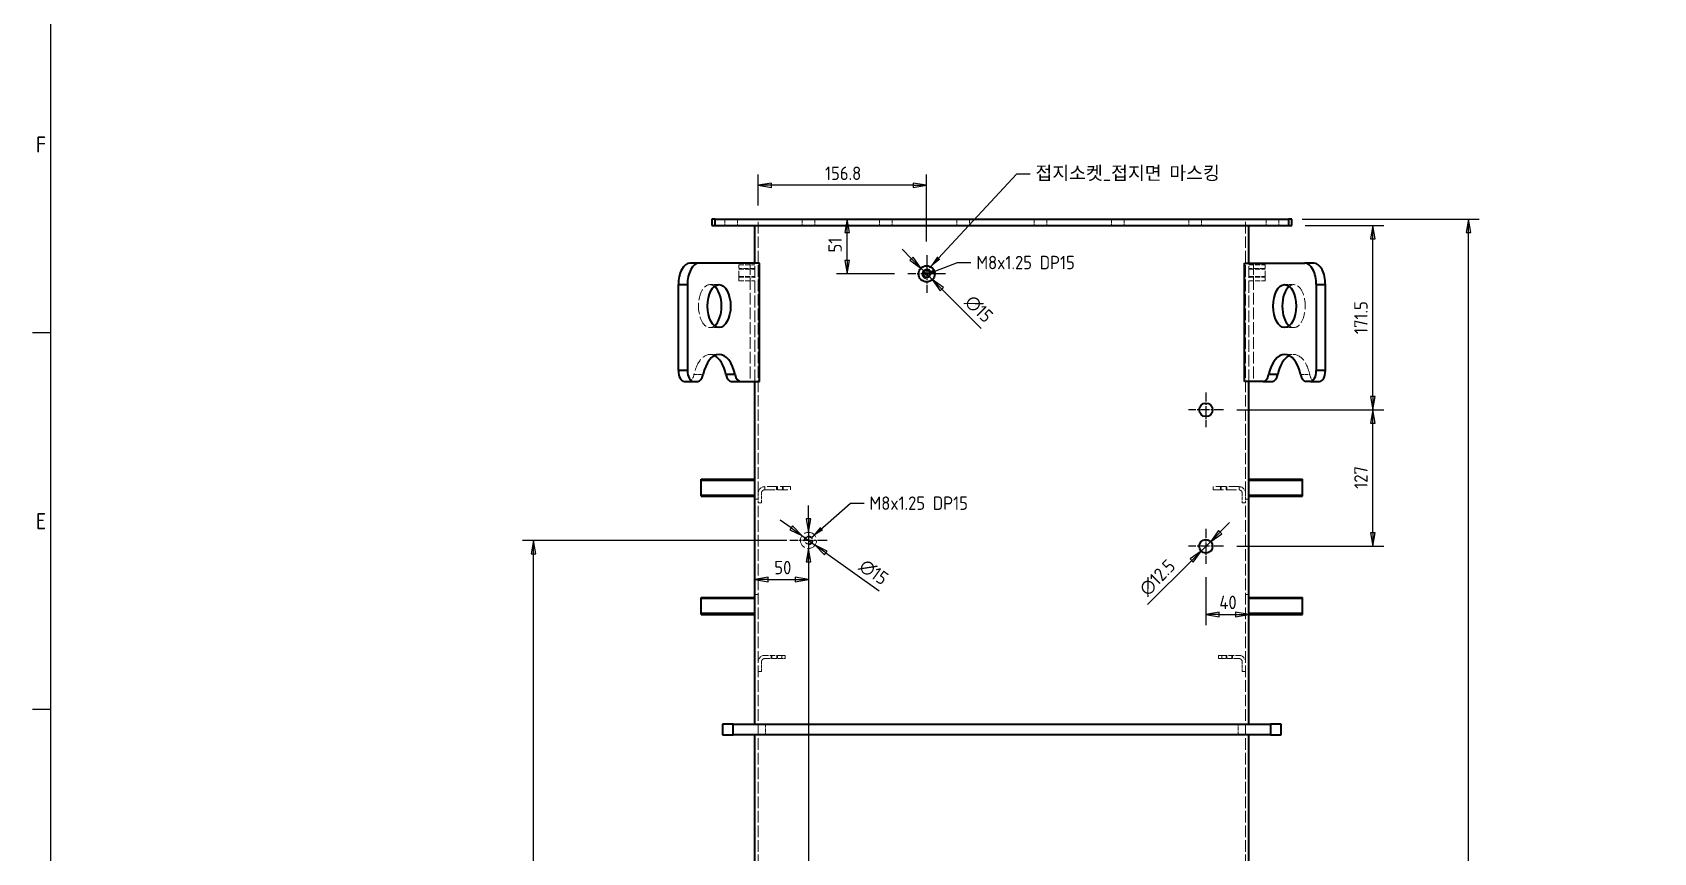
# Model space of a CAD drawing. Header units: millimetres. Extents: x 0 to 5945, y 0 to 4205.
# Drawn here: x 83 to 1592, y 1268 to 2032 of the extents above; entities that cross this region are included whole.
import ezdxf

# ---------------------------------------------------------------- set-up
doc = ezdxf.new("R2010")
doc.units = ezdxf.units.MM
doc.header["$LTSCALE"] = 5
doc.linetypes.add('CHAIN', pattern=[0.3543, 0.2362, -0.0295, 0.0591, -0.0295])
doc.linetypes.add('DASHED', pattern=[0.2067, 0.1654, -0.0413])
doc.layers.get('0').update_dxf_attribs({"color": 3, "lineweight": 25})
for name, color, linetype, lineweight in [('가려진 것(ISO)', 2, 'DASHED', 18), ('가려진 좁은 것(ISO)', 2, 'DASHED', 18), ('가시적인 것(ISO)', 3, 'Continuous', 40), ('가시적인 좁은 것(ISO)', 3, 'Continuous', 35), ('경계(ISO)', 7, 'Continuous', 25), ('기호(ISO)', 5, 'Continuous', 25), ('중심 표식(ISO)', 1, 'Continuous', 25), ('치수(ISO)', 2, 'Continuous', 25)]:
    doc.layers.add(name, color=color, linetype=linetype, lineweight=lineweight)
doc.styles.add('문자 텍스트_M2B', font='isocp.shx')
doc.styles.add('치수 텍스트_PSTEK_POSCO', font='isocp.shx')
doc.dimstyles.new('치수_PSTEK_POSCO', dxfattribs={"dimscale": 5, "dimtxt": 2.5, "dimasz": 2.5, "dimexe": 2, "dimexo": 2.5, "dimgap": 1, "dimtad": 1, "dimrnd": 1e-08, "dimdsep": 46, "dimtxsty": '치수 텍스트_PSTEK_POSCO', "dimblk": 'Filled-1', "dimcen": 0.09, "dimdle": 10, "dimclrd": 7, "dimclre": 7, "dimclrt": 2, "dimadec": 1, "dimazin": 2, "dimtfac": 1, "dimtmove": 0, "dimatfit": 3, "dimfxl": 0, "dimtolj": 1, "dimlwd": -1, "dimlwe": -1, "dimarcsym": 0})
doc.dimstyles.new('치수_PSTEK_POSCO$7', dxfattribs={"dimscale": 5, "dimtxt": 2.5, "dimasz": 2.5, "dimexe": 2, "dimexo": 2.5, "dimgap": 1, "dimtad": 1, "dimrnd": 1e-08, "dimdsep": 46, "dimtxsty": '치수 텍스트_PSTEK_POSCO', "dimblk": 'Filled-1', "dimcen": 0.09, "dimdle": 10, "dimclrd": 7, "dimclre": 7, "dimclrt": 2, "dimadec": 1, "dimazin": 2, "dimtfac": 1, "dimtmove": 0, "dimatfit": 3, "dimfxl": 0, "dimtolj": 1, "dimlwd": -1, "dimlwe": -1, "dimarcsym": 0})

# ---------------------------------------------------------------- blocks, each defined once
blk = doc.blocks.new('경계 Default Border')
at = {"layer": '경계(ISO)'}
for p, q in [((20, 350.42), (16.6, 350.42)), ((20, 280.33), (16.6, 280.33))]:
    blk.add_line(p, q, dxfattribs=at)
at = {"layer": '경계(ISO)', "flags": 128}
blk.add_lwpolyline([(20, 20), (20, 821), (1169, 821), (1169, 20), (20, 20)], dxfattribs=at)
at = {"layer": '경계(ISO)', "color": 2, "char_height": 3, "attachment_point": 7, "style": '문자 텍스트_M2B'}
for s, insert in [('F', (17.24, 383.96)), ('E', (17.24, 313.85))]:
    blk.add_mtext(s, dxfattribs=dict(at, insert=insert))
blk = doc.blocks.new('Filled-1')
at = {"color": 0}
for p, q in [((0, 0), (-1, 0.17)), ((-1, 0.17), (-1, -0.17)), ((-1, 0), (0, 0)), ((-1, -0.17), (0, 0))]:
    blk.add_line(p, q, dxfattribs=at)
at = {"color": 0, "flags": 128}
blk.add_lwpolyline([(-1, -0.17), (0, 0), (-1, 0.17), (-1, -0.17)], dxfattribs=at)
at = {"color": 0}
blk.add_solid([(-1, -0.17), (0, 0), (-1, 0.17), (-1, -0.17)], dxfattribs=at)
blk = doc.blocks.new('*D49')
at = {"layer": 'Defpoints', "color": 0, "transparency": 16777216}
for p in [(841.5, 1857.9), (955.8, 1857.9), (898, 1806.9)]:
    blk.add_point(p, dxfattribs=at)
at = {"layer": '치수(ISO)', "color": 7, "transparency": 16777216}
for p, q in [((841.5, 1819.4), (841.5, 1845.4)), ((885.5, 1806.9), (831.5, 1806.9))]:
    blk.add_line(p, q, dxfattribs=at)
at = {"layer": '치수(ISO)', "color": 7, "transparency": 16777216, "xscale": 12.5, "yscale": 12.5, "zscale": 12.5}
for p, rotation in [((841.5, 1857.9), 90), ((841.5, 1806.9), 270)]:
    blk.add_blockref('Filled-1', p, dxfattribs=dict(at, rotation=rotation))
at = {"layer": '치수(ISO)', "color": 2, "transparency": 16777216, "insert": (830.3, 1826.8), "char_height": 12.5, "attachment_point": 4, "rotation": 90, "style": '치수 텍스트_PSTEK_POSCO'}
blk.add_mtext('\\A1;51', dxfattribs=at)
blk = doc.blocks.new('*D50')
at = {"layer": 'Defpoints', "color": 0, "transparency": 16777216}
for p in [(758.7, 1889.3), (758.7, 1857.9), (915.5, 1824.4)]:
    blk.add_point(p, dxfattribs=at)
at = {"layer": '치수(ISO)', "color": 7, "transparency": 16777216}
for p, q in [((758.7, 1870.4), (758.7, 1899.3)), ((903, 1889.3), (771.2, 1889.3)), ((915.5, 1836.9), (915.5, 1899.3))]:
    blk.add_line(p, q, dxfattribs=at)
at = {"layer": '치수(ISO)', "color": 7, "transparency": 16777216, "xscale": 12.5, "yscale": 12.5, "zscale": 12.5, "rotation": 180}
blk.add_blockref('Filled-1', (758.7, 1889.3), dxfattribs=at)
at = {"layer": '치수(ISO)', "color": 7, "transparency": 16777216, "xscale": 12.5, "yscale": 12.5, "zscale": 12.5}
blk.add_blockref('Filled-1', (915.5, 1889.3), dxfattribs=at)
at = {"layer": '치수(ISO)', "color": 2, "transparency": 16777216, "insert": (820.9, 1900.5), "char_height": 12.5, "attachment_point": 4, "style": '치수 텍스트_PSTEK_POSCO'}
blk.add_mtext('\\A1;156.8', dxfattribs=at)
blk = doc.blocks.new('*D52')
at = {"layer": 'Defpoints', "color": 0, "transparency": 16777216}
for p in [(910.2, 1812.2), (920.8, 1801.6)]:
    blk.add_point(p, dxfattribs=at)
at = {"layer": '치수(ISO)', "color": 7, "transparency": 16777216}
for p, q in [((901.4, 1821), (892.6, 1829.9)), ((910.2, 1812.2), (920.8, 1801.6)), ((929.7, 1792.8), (966.2, 1756.2))]:
    blk.add_line(p, q, dxfattribs=at)
at = {"layer": '치수(ISO)', "color": 7, "transparency": 16777216, "xscale": 12.5, "yscale": 12.5, "zscale": 12.5}
for p, rotation in [((910.2, 1812.2), 315.0000000000086), ((920.8, 1801.6), 135.0000000000086)]:
    blk.add_blockref('Filled-1', p, dxfattribs=dict(at, rotation=rotation))
at = {"layer": '치수(ISO)', "color": 2, "transparency": 16777216, "insert": (954.4, 1784), "char_height": 12.5, "attachment_point": 4, "rotation": 315, "style": '치수 텍스트_PSTEK_POSCO'}
blk.add_mtext('\\A1;∅15', dxfattribs=at)
blk = doc.blocks.new('*D90')
at = {"layer": 'Defpoints', "color": 0, "transparency": 16777216}
for p in [(1252.5, 1857.9), (1420, 1857.9), (1355.5, 387.9)]:
    blk.add_point(p, dxfattribs=at)
at = {"layer": '치수(ISO)', "color": 7, "transparency": 16777216}
for p, q in [((1265, 1857.9), (1430, 1857.9)), ((1420, 400.4), (1420, 1845.4)), ((1368, 387.9), (1430, 387.9))]:
    blk.add_line(p, q, dxfattribs=at)
at = {"layer": '치수(ISO)', "color": 7, "transparency": 16777216, "xscale": 12.5, "yscale": 12.5, "zscale": 12.5}
for p, rotation in [((1420, 1857.9), 90), ((1420, 387.9), 270)]:
    blk.add_blockref('Filled-1', p, dxfattribs=dict(at, rotation=rotation))
at = {"layer": '치수(ISO)', "color": 2, "transparency": 16777216, "insert": (1408.7, 947.9), "char_height": 12.5, "attachment_point": 4, "rotation": 90, "style": '치수 텍스트_PSTEK_POSCO'}
blk.add_mtext('\\A1;1470', dxfattribs=at)
blk = doc.blocks.new('*D194')
at = {"layer": 'Defpoints', "color": 0, "transparency": 16777216}
for p in [(1191.8, 1680.4), (1331, 1680.4), (1191.8, 1553.4)]:
    blk.add_point(p, dxfattribs=at)
at = {"layer": '치수(ISO)', "color": 7, "transparency": 16777216}
for p, q in [((1204.3, 1680.4), (1341, 1680.4)), ((1331, 1565.9), (1331, 1667.9)), ((1204.3, 1553.4), (1341, 1553.4))]:
    blk.add_line(p, q, dxfattribs=at)
at = {"layer": '치수(ISO)', "color": 7, "transparency": 16777216, "xscale": 12.5, "yscale": 12.5, "zscale": 12.5}
for p, rotation in [((1331, 1680.4), 90), ((1331, 1553.4), 270)]:
    blk.add_blockref('Filled-1', p, dxfattribs=dict(at, rotation=rotation))
at = {"layer": '치수(ISO)', "color": 2, "transparency": 16777216, "insert": (1319.8, 1606.9), "char_height": 12.5, "attachment_point": 4, "rotation": 90, "style": '치수 텍스트_PSTEK_POSCO'}
blk.add_mtext('\\A1;127', dxfattribs=at)
blk = doc.blocks.new('*D195')
at = {"layer": 'Defpoints', "color": 0, "transparency": 16777216}
for p in [(1255.5, 1851.9), (1331, 1851.9), (1191.8, 1680.4)]:
    blk.add_point(p, dxfattribs=at)
at = {"layer": '치수(ISO)', "color": 7, "transparency": 16777216}
for p, q in [((1268, 1851.9), (1341, 1851.9)), ((1331, 1692.9), (1331, 1839.4)), ((1204.3, 1680.4), (1341, 1680.4))]:
    blk.add_line(p, q, dxfattribs=at)
at = {"layer": '치수(ISO)', "color": 7, "transparency": 16777216, "xscale": 12.5, "yscale": 12.5, "zscale": 12.5}
for p, rotation in [((1331, 1851.9), 90), ((1331, 1680.4), 270)]:
    blk.add_blockref('Filled-1', p, dxfattribs=dict(at, rotation=rotation))
at = {"layer": '치수(ISO)', "color": 2, "transparency": 16777216, "insert": (1319.8, 1750.9), "char_height": 12.5, "attachment_point": 4, "rotation": 90, "style": '치수 텍스트_PSTEK_POSCO'}
blk.add_mtext('\\A1;171.5', dxfattribs=at)
blk = doc.blocks.new('*D196')
at = {"layer": 'Defpoints', "color": 0, "transparency": 16777216}
for p in [(1175.5, 1537.1), (1215.5, 1503.1), (1215.5, 1489.9)]:
    blk.add_point(p, dxfattribs=at)
at = {"layer": '치수(ISO)', "color": 7, "transparency": 16777216}
for p, q in [((1175.5, 1524.6), (1175.5, 1479.9)), ((1188, 1489.9), (1203, 1489.9))]:
    blk.add_line(p, q, dxfattribs=at)
at = {"layer": '치수(ISO)', "color": 7, "transparency": 16777216, "xscale": 12.5, "yscale": 12.5, "zscale": 12.5, "rotation": 180}
blk.add_blockref('Filled-1', (1175.5, 1489.9), dxfattribs=at)
at = {"layer": '치수(ISO)', "color": 7, "transparency": 16777216, "xscale": 12.5, "yscale": 12.5, "zscale": 12.5}
blk.add_blockref('Filled-1', (1215.5, 1489.9), dxfattribs=at)
at = {"layer": '치수(ISO)', "color": 2, "transparency": 16777216, "insert": (1188, 1501.2), "char_height": 12.5, "attachment_point": 4, "style": '치수 텍스트_PSTEK_POSCO'}
blk.add_mtext('\\A1;40', dxfattribs=at)
blk = doc.blocks.new('*D197')
at = {"layer": 'Defpoints', "color": 0, "transparency": 16777216}
for p in [(1180, 1557.8), (1171.1, 1549)]:
    blk.add_point(p, dxfattribs=at)
at = {"layer": '치수(ISO)', "color": 7, "transparency": 16777216}
for p, q in [((1188.8, 1566.7), (1197.6, 1575.5)), ((1180, 1557.8), (1171.1, 1549)), ((1162.3, 1540.1), (1121.2, 1499.1))]:
    blk.add_line(p, q, dxfattribs=at)
at = {"layer": '치수(ISO)', "color": 7, "transparency": 16777216, "xscale": 12.5, "yscale": 12.5, "zscale": 12.5}
for p, rotation in [((1180, 1557.8), 224.9999999999926), ((1171.1, 1549), 44.99999999999265)]:
    blk.add_blockref('Filled-1', p, dxfattribs=dict(at, rotation=rotation))
at = {"layer": '치수(ISO)', "color": 2, "transparency": 16777216, "insert": (1116.8, 1510.6), "char_height": 12.5, "attachment_point": 4, "rotation": 45, "style": '치수 텍스트_PSTEK_POSCO'}
blk.add_mtext('\\A1;∅12.5', dxfattribs=at)
blk = doc.blocks.new('*D231')
at = {"layer": 'Defpoints', "color": 0, "transparency": 16777216}
for p in [(805.5, 1551.4), (755.5, 1522.4), (805.5, 1522.4)]:
    blk.add_point(p, dxfattribs=at)
at = {"layer": '치수(ISO)', "color": 7, "transparency": 16777216}
for p, q in [((805.5, 1538.9), (805.5, 1512.4)), ((768, 1522.4), (793, 1522.4))]:
    blk.add_line(p, q, dxfattribs=at)
at = {"layer": '치수(ISO)', "color": 7, "transparency": 16777216, "xscale": 12.5, "yscale": 12.5, "zscale": 12.5, "rotation": 180}
blk.add_blockref('Filled-1', (755.5, 1522.4), dxfattribs=at)
at = {"layer": '치수(ISO)', "color": 7, "transparency": 16777216, "xscale": 12.5, "yscale": 12.5, "zscale": 12.5}
blk.add_blockref('Filled-1', (805.5, 1522.4), dxfattribs=at)
at = {"layer": '치수(ISO)', "color": 2, "transparency": 16777216, "insert": (773.7, 1533.6), "char_height": 12.5, "attachment_point": 4, "style": '치수 텍스트_PSTEK_POSCO'}
blk.add_mtext('\\A1;50', dxfattribs=at)
blk = doc.blocks.new('*D232')
at = {"layer": 'Defpoints', "color": 0, "transparency": 16777216}
for p in [(805.5, 1566.4), (805.5, 1551.4)]:
    blk.add_point(p, dxfattribs=at)
at = {"layer": '치수(ISO)', "color": 7, "transparency": 16777216}
for p, q in [((805.5, 1578.9), (805.5, 1591.4)), ((805.5, 1566.4), (805.5, 1551.4)), ((805.5, 1538.9), (805.5, 428.3))]:
    blk.add_line(p, q, dxfattribs=at)
at = {"layer": '치수(ISO)', "color": 7, "transparency": 16777216, "xscale": 12.5, "yscale": 12.5, "zscale": 12.5}
for p, rotation in [((805.5, 1566.4), 270), ((805.5, 1551.4), 90)]:
    blk.add_blockref('Filled-1', p, dxfattribs=dict(at, rotation=rotation))
at = {"layer": '치수(ISO)', "color": 2, "transparency": 16777216, "insert": (794.3, 433.3), "char_height": 12.5, "attachment_point": 4, "rotation": 90, "style": '치수 텍스트_PSTEK_POSCO'}
blk.add_mtext('\\A1;∅15', dxfattribs=at)
blk = doc.blocks.new('*D233')
at = {"layer": 'Defpoints', "color": 0, "transparency": 16777216}
for p in [(549.4, 1558.9), (798, 1558.9), (740.5, 443.9)]:
    blk.add_point(p, dxfattribs=at)
at = {"layer": '치수(ISO)', "color": 7, "transparency": 16777216}
for p, q in [((785.5, 1558.9), (539.4, 1558.9)), ((549.4, 456.4), (549.4, 1546.4)), ((728, 443.9), (539.4, 443.9))]:
    blk.add_line(p, q, dxfattribs=at)
at = {"layer": '치수(ISO)', "color": 7, "transparency": 16777216, "xscale": 12.5, "yscale": 12.5, "zscale": 12.5}
for p, rotation in [((549.4, 1558.9), 90), ((549.4, 443.9), 270)]:
    blk.add_blockref('Filled-1', p, dxfattribs=dict(at, rotation=rotation))
at = {"layer": '치수(ISO)', "color": 2, "transparency": 16777216, "insert": (538.1, 989.3), "char_height": 12.5, "attachment_point": 4, "rotation": 90, "style": '치수 텍스트_PSTEK_POSCO'}
blk.add_mtext('\\A1;1115', dxfattribs=at)
blk = doc.blocks.new('*D234')
at = {"layer": 'Defpoints', "color": 0, "transparency": 16777216}
for p in [(799.4, 1563.3), (811.6, 1554.5)]:
    blk.add_point(p, dxfattribs=at)
at = {"layer": '치수(ISO)', "color": 7, "transparency": 16777216}
for p, q in [((789.3, 1570.5), (779.1, 1577.8)), ((799.4, 1563.3), (811.6, 1554.5)), ((821.8, 1547.2), (871.2, 1511.9))]:
    blk.add_line(p, q, dxfattribs=at)
at = {"layer": '치수(ISO)', "color": 7, "transparency": 16777216, "xscale": 12.5, "yscale": 12.5, "zscale": 12.5}
for p, rotation in [((799.4, 1563.3), 324.3826431430423), ((811.6, 1554.5), 144.3826431430423)]:
    blk.add_blockref('Filled-1', p, dxfattribs=dict(at, rotation=rotation))
at = {"layer": '치수(ISO)', "color": 2, "transparency": 16777216, "insert": (855, 1537.3), "char_height": 12.5, "attachment_point": 4, "rotation": 324.3826, "style": '치수 텍스트_PSTEK_POSCO'}
blk.add_mtext('\\A1;∅15', dxfattribs=at)

msp = doc.modelspace()

# ---------------------------------------------------------------- linework, layer by layer
at = {"layer": '가려진 것(ISO)', "ltscale": 2.285536}
for p, q in [((727.5311, 1851.8965), (727.5311, 1857.8965)), ((739.5311, 1851.8965), (739.5311, 1857.8965)), ((799.5311, 1851.8965), (799.5311, 1857.8965)), ((811.5311, 1851.8965), (811.5311, 1857.8965)), ((871.5311, 1851.8965), (871.5311, 1857.8965)), ((883.5311, 1851.8965), (883.5311, 1857.8965)), ((943.5311, 1851.8965), (943.5311, 1857.8965)), ((955.5311, 1851.8965), (955.5311, 1857.8965)), ((1015.5311, 1851.8965), (1015.5311, 1857.8965)), ((1027.5311, 1851.8965), (1027.5311, 1857.8965)), ((1087.5311, 1851.8965), (1087.5311, 1857.8965)), ((1099.5311, 1851.8965), (1099.5311, 1857.8965)), ((1159.5311, 1851.8965), (1159.5311, 1857.8965)), ((1171.5311, 1851.8965), (1171.5311, 1857.8965)), ((1231.5311, 1851.8965), (1231.5311, 1857.8965)), ((1243.5311, 1851.8965), (1243.5311, 1857.8965))]:
    msp.add_line(p, q, dxfattribs=at)
at = {"layer": '가려진 것(ISO)', "ltscale": 12.986021}
for p, q in [((758.7311, 1602.8965), (758.7311, 1857.8965)), ((1212.3311, 1602.8965), (1212.3311, 1857.8965))]:
    msp.add_line(p, q, dxfattribs=at)
at = {"layer": '가려진 것(ISO)', "ltscale": 11.399102}
for p, q in [((740.5311, 1800.3965), (740.5311, 1815.3965)), ((1230.5311, 1800.3965), (1230.5311, 1815.3965))]:
    msp.add_line(p, q, dxfattribs=at)
at = {"layer": '가려진 것(ISO)', "ltscale": 5.71399}
for p, q in [((740.5311, 1815.3965), (755.5311, 1815.3965)), ((755.5311, 1811.8965), (740.5311, 1811.8965)), ((740.5311, 1811.22), (755.5311, 1811.22)), ((1215.5311, 1815.3965), (1230.5311, 1815.3965)), ((1230.5311, 1811.8965), (1215.5311, 1811.8965)), ((1215.5311, 1811.22), (1230.5311, 1811.22)), ((740.5311, 1804.573), (755.5311, 1804.573)), ((740.5311, 1803.8965), (755.5311, 1803.8965)), ((740.5311, 1800.3965), (755.5311, 1800.3965)), ((1215.5311, 1804.573), (1230.5311, 1804.573)), ((1215.5311, 1803.8965), (1230.5311, 1803.8965)), ((1215.5311, 1800.3965), (1230.5311, 1800.3965))]:
    msp.add_line(p, q, dxfattribs=at)
at = {"layer": '가려진 것(ISO)', "ltscale": 13.304306}
for p, q in [((751.3092, 1816.8965), (751.3092, 1706.8965)), ((755.5311, 1706.8965), (755.5311, 1816.8965)), ((1215.5311, 1706.8965), (1215.5311, 1816.8965)), ((1219.753, 1816.8965), (1219.753, 1706.8965))]:
    msp.add_line(p, q, dxfattribs=at)
at = {"layer": '가려진 것(ISO)', "ltscale": 3.809293}
for p, q in [((713.8071, 1796.8965), (722.2509, 1796.8965)), ((1248.8113, 1796.8965), (1257.2551, 1796.8965)), ((713.8071, 1756.8965), (722.2509, 1756.8965)), ((1248.8113, 1756.8965), (1257.2551, 1756.8965)), ((713.8071, 1731.8965), (722.2509, 1731.8965)), ((1248.8113, 1731.8965), (1257.2551, 1731.8965)), ((765.5311, 1387.8965), (765.5311, 1377.8965)), ((1205.5311, 1377.8965), (1205.5311, 1387.8965))]:
    msp.add_line(p, q, dxfattribs=at)
at = {"layer": '가려진 것(ISO)', "ltscale": 3.428354}
for p, q in [((758.7311, 1602.8965), (758.7311, 1593.8965)), ((761.7311, 1593.8965), (761.7311, 1602.8965)), ((1209.3311, 1602.8965), (1209.3311, 1593.8965)), ((1212.3311, 1602.8965), (1212.3311, 1593.8965)), ((761.7311, 1436.8965), (761.7311, 1445.8965)), ((1209.3311, 1436.8965), (1209.3311, 1445.8965))]:
    msp.add_line(p, q, dxfattribs=at)
at = {"layer": '가려진 것(ISO)', "ltscale": 11.611031}
for p, q in [((788.7311, 1608.8965), (764.7311, 1608.8965)), ((764.7311, 1605.8965), (788.7311, 1605.8965)), ((1206.3311, 1608.8965), (1182.3311, 1608.8965)), ((1182.3311, 1605.8965), (1206.3311, 1605.8965))]:
    msp.add_line(p, q, dxfattribs=at)
at = {"layer": '가려진 것(ISO)', "ltscale": 1.142718}
for p, q in [((764.7311, 1608.8965), (764.7311, 1605.8965)), ((775.7311, 1608.8965), (775.7311, 1605.8965)), ((776.0311, 1608.8965), (776.0311, 1605.8965)), ((776.2726, 1605.8965), (776.2726, 1608.8965)), ((776.5726, 1605.8965), (776.5726, 1608.8965)), ((781.1896, 1605.8965), (781.1896, 1608.8965)), ((781.4896, 1605.8965), (781.4896, 1608.8965)), ((781.7311, 1605.8965), (781.7311, 1608.8965)), ((782.0311, 1605.8965), (782.0311, 1608.8965)), ((788.7311, 1605.8965), (788.7311, 1608.8965)), ((1182.3311, 1608.8965), (1182.3311, 1605.8965)), ((1189.0311, 1608.8965), (1189.0311, 1605.8965)), ((1189.5726, 1605.8965), (1189.5726, 1608.8965)), ((1194.4896, 1605.8965), (1194.4896, 1608.8965)), ((1195.0311, 1605.8965), (1195.0311, 1608.8965)), ((1206.3311, 1608.8965), (1206.3311, 1605.8965)), ((758.7311, 1593.8965), (761.7311, 1593.8965)), ((1209.3311, 1593.8965), (1212.3311, 1593.8965)), ((770.7311, 1451.8965), (770.7311, 1448.8965)), ((771.2726, 1448.8965), (771.2726, 1451.8965)), ((776.1896, 1448.8965), (776.1896, 1451.8965)), ((776.7311, 1448.8965), (776.7311, 1451.8965)), ((780.7311, 1451.8965), (780.7311, 1448.8965)), ((783.7311, 1448.8965), (783.7311, 1451.8965)), ((1187.3311, 1451.8965), (1187.3311, 1448.8965)), ((1190.3311, 1448.8965), (1190.3311, 1451.8965)), ((1194.3311, 1451.8965), (1194.3311, 1448.8965)), ((1194.8726, 1451.8965), (1194.8726, 1448.8965)), ((1199.7896, 1451.8965), (1199.7896, 1448.8965)), ((1200.3311, 1448.8965), (1200.3311, 1451.8965)), ((758.7311, 1436.8965), (761.7311, 1436.8965)), ((1212.3311, 1436.8965), (1209.3311, 1436.8965))]:
    msp.add_line(p, q, dxfattribs=at)
at = {"layer": '가려진 것(ISO)', "ltscale": 1.218906}
for p, q in [((755.5311, 1597.3965), (758.7311, 1597.3965)), ((1212.3311, 1597.3965), (1215.5311, 1597.3965)), ((755.5311, 1508.3965), (758.7311, 1508.3965)), ((1212.3311, 1508.3965), (1215.5311, 1508.3965))]:
    msp.add_line(p, q, dxfattribs=at)
at = {"layer": '가려진 것(ISO)', "ltscale": 13.090868}
for p, q in [((758.7311, 443.8965), (758.7311, 1593.8965)), ((1212.3311, 443.8965), (1212.3311, 1593.8965))]:
    msp.add_line(p, q, dxfattribs=at)
at = {"layer": '가려진 것(ISO)', "ltscale": 6.094929}
for p, q in [((780.7311, 1451.8965), (764.7311, 1451.8965)), ((1190.3311, 1451.8965), (1206.3311, 1451.8965)), ((764.7311, 1448.8965), (780.7311, 1448.8965)), ((1206.3311, 1448.8965), (1190.3311, 1448.8965))]:
    msp.add_line(p, q, dxfattribs=at)
at = {"layer": '가려진 것(ISO)', "ltscale": 1.616089}
for p, q in [((783.7311, 1451.8965), (780.7311, 1451.8965)), ((1190.3311, 1451.8965), (1187.3311, 1451.8965)), ((780.7311, 1448.8965), (783.7311, 1448.8965)), ((1187.3311, 1448.8965), (1190.3311, 1448.8965))]:
    msp.add_line(p, q, dxfattribs=at)
at = {"layer": '가려진 것(ISO)', "ltscale": 15.198803}
msp.add_circle((805.5311, 1558.8965), 7.5, dxfattribs=at)
at = {"layer": '가려진 것(ISO)', "ltscale": 10.102645}
msp.add_circle((805.5311, 1558.8965), 3.3235, dxfattribs=at)
at = {"layer": '가려진 것(ISO)', "ltscale": 3.590168}
for centre, start, end in [((764.7311, 1602.8965), 90, 180), ((1206.3311, 1602.8965), 0, 90), ((764.7311, 1445.8965), 90, 180), ((1206.3311, 1445.8965), 0, 90)]:
    msp.add_arc(centre, 6, start, end, dxfattribs=at)
at = {"layer": '가려진 것(ISO)', "ltscale": 1.795034}
for centre, start, end in [((764.7311, 1602.8965), 90, 180), ((1206.3311, 1602.8965), 0, 90), ((764.7311, 1445.8965), 90, 180), ((1206.3311, 1445.8965), 0, 90)]:
    msp.add_arc(centre, 3, start, end, dxfattribs=at)
at = {"layer": '가려진 것(ISO)', "ltscale": 7.180437}
msp.add_arc((805.5311, 1558.8965), 4, 280, 190, dxfattribs=at)
at = {"layer": '가려진 것(ISO)', "ltscale": 12.745038}
for centre, major_axis in [((713.8071, 1776.8965), (0, 20)), ((1257.2551, 1776.8965), (0, -20))]:
    msp.add_ellipse(centre, major_axis=major_axis, ratio=0.535744603, start_param=5.878182066, end_param=9.829781202, dxfattribs=at)
at = {"layer": '가려진 것(ISO)', "ltscale": 14.051277}
for centre, start_param, end_param in [((713.8071, 1701.8965), 6.01738541, 7.469584859), ((1257.2551, 1701.8965), 5.096785755, 6.548985205)]:
    msp.add_ellipse(centre, major_axis=(0, 30), ratio=0.535744603, start_param=start_param, end_param=end_param, dxfattribs=at)
at = {"layer": '가려진 것(ISO)', "ltscale": 4.519362}
for centre, start_param, end_param in [((693.9412, 1716.8965), 0, 1.186399552), ((1277.1211, 1716.8965), 5.096785755, 6.283185307)]:
    msp.add_ellipse(centre, major_axis=(0, -10), ratio=0.535744603, start_param=start_param, end_param=end_param, dxfattribs=at)
at = {"layer": '가려진 좁은 것(ISO)', "ltscale": 3.809293}
for p, q in [((698.9076, 1713.1465), (707.3514, 1713.1465)), ((1263.7108, 1713.1465), (1272.1546, 1713.1465))]:
    msp.add_line(p, q, dxfattribs=at)
at = {"layer": '가시적인 것(ISO)'}
for p, q in [((715.5311, 1857.8965), (715.5311, 1851.8965)), ((718.5311, 1857.8965), (715.5311, 1857.8965)), ((718.5311, 1851.8965), (718.5311, 1857.8965)), ((718.5311, 1857.8965), (1252.5311, 1857.8965)), ((1255.5311, 1857.8965), (1252.5311, 1857.8965)), ((1252.5311, 1857.8965), (1252.5311, 1851.8965)), ((1255.5311, 1851.8965), (1255.5311, 1857.8965)), ((715.5311, 1851.8965), (718.5311, 1851.8965)), ((718.5311, 1851.8965), (1252.5311, 1851.8965)), ((755.5311, 1816.8965), (755.5311, 1851.8965)), ((1215.5311, 1816.8965), (1215.5311, 1851.8965)), ((1252.5311, 1851.8965), (1255.5311, 1851.8965)), ((703.4998, 1816.8965), (695.056, 1816.8965)), ((759.753, 1816.8965), (703.4998, 1816.8965)), ((759.753, 1706.8965), (759.753, 1816.8965)), ((1211.3092, 1816.8965), (1267.5624, 1816.8965)), ((1211.3092, 1706.8965), (1211.3092, 1816.8965)), ((1276.0062, 1816.8965), (1267.5624, 1816.8965)), ((684.3411, 1716.8965), (684.3411, 1796.8965)), ((692.7849, 1796.8965), (692.7849, 1716.8965)), ((1278.2773, 1796.8965), (1278.2773, 1716.8965)), ((1286.7211, 1716.8965), (1286.7211, 1796.8965)), ((689.6986, 1706.8965), (698.1424, 1706.8965)), ((698.1424, 1706.8965), (702.385, 1706.8965)), ((733.673, 1706.8965), (742.1168, 1706.8965)), ((742.1168, 1706.8965), (759.753, 1706.8965)), ((755.5311, 1387.8965), (755.5311, 1706.8965)), ((1228.9454, 1706.8965), (1211.3092, 1706.8965)), ((1215.5311, 1387.8965), (1215.5311, 1706.8965)), ((1228.9454, 1706.8965), (1237.3892, 1706.8965)), ((1272.9198, 1706.8965), (1268.6773, 1706.8965)), ((1272.9198, 1706.8965), (1281.3636, 1706.8965)), ((705.5311, 1599.8965), (705.5311, 1615.8965)), ((705.5311, 1615.8965), (755.5311, 1615.8965)), ((1215.5311, 1615.8965), (1265.5311, 1615.8965)), ((1265.5311, 1599.8965), (1265.5311, 1615.8965)), ((705.5311, 1599.8965), (755.5311, 1599.8965)), ((1215.5311, 1599.8965), (1265.5311, 1599.8965)), ((705.5311, 1489.8965), (705.5311, 1505.8965)), ((705.5311, 1505.8965), (755.5311, 1505.8965)), ((1215.5311, 1505.8965), (1265.5311, 1505.8965)), ((1265.5311, 1489.8965), (1265.5311, 1505.8965)), ((705.5311, 1489.8965), (755.5311, 1489.8965)), ((1215.5311, 1489.8965), (1265.5311, 1489.8965)), ((735.5311, 1387.8965), (725.5311, 1387.8965)), ((725.5311, 1387.8965), (725.5311, 1377.8965)), ((725.5311, 1377.8965), (735.5311, 1377.8965)), ((735.5311, 1387.8965), (1235.5311, 1387.8965)), ((735.5311, 1377.8965), (735.5311, 1387.8965)), ((1235.5311, 1377.8965), (735.5311, 1377.8965)), ((755.5311, 1128.626), (755.5311, 1377.8965)), ((1215.5311, 1128.626), (1215.5311, 1377.8965)), ((1245.5311, 1387.8965), (1235.5311, 1387.8965)), ((1235.5311, 1387.8965), (1235.5311, 1377.8965)), ((1235.5311, 1377.8965), (1245.5311, 1377.8965)), ((1245.5311, 1377.8965), (1245.5311, 1387.8965))]:
    msp.add_line(p, q, dxfattribs=at)
for centre, radius in [((915.5311, 1806.8965), 7.5), ((915.5311, 1806.8965), 3.3235), ((1175.5311, 1680.3965), 6.25), ((1175.5311, 1553.3965), 6.25)]:
    msp.add_circle(centre, radius, dxfattribs=at)
for centre, major_axis, start_param, end_param in [((695.056, 1796.8965), (0, 20), 0, 1.570796327), ((703.4998, 1796.8965), (0, 20), 0, 1.570796327), ((1267.5624, 1796.8965), (0, 20), 4.71238898, 6.283185307), ((1276.0062, 1796.8965), (0, 20), 4.71238898, 6.283185307), ((713.8071, 1776.8965), (0, 20), 3.546595895, 5.878182066), ((1257.2551, 1776.8965), (0, -20), 3.546595895, 5.878182066), ((722.2509, 1701.8965), (0, 30), 5.096785755, 7.469584859), ((713.8071, 1701.8965), (0, 30), 5.096785755, 6.01738541), ((1248.8113, 1701.8965), (0, 30), 5.096785755, 7.469584859), ((1257.2551, 1701.8965), (0, 30), 0.265799898, 1.186399552), ((689.6986, 1716.8965), (0, -10), 4.71238898, 6.283185307), ((698.1424, 1716.8965), (0, -10), 4.71238898, 6.283185307), ((702.385, 1716.8965), (0, -10), 0, 1.186399552), ((733.673, 1716.8965), (0, -10), 5.096785755, 6.283185307), ((742.1168, 1716.8965), (0, -10), 5.096785755, 6.283185307), ((1228.9454, 1716.8965), (0, -10), 0, 1.186399552), ((1237.3892, 1716.8965), (0, -10), 0, 1.186399552), ((1268.6773, 1716.8965), (0, -10), 5.096785755, 6.283185307), ((1272.9198, 1716.8965), (0, -10), 0, 1.570796327), ((1281.3636, 1716.8965), (0, -10), 0, 1.570796327)]:
    msp.add_ellipse(centre, major_axis=major_axis, ratio=0.535744603, start_param=start_param, end_param=end_param, dxfattribs=at)
for centre in [(722.2509, 1776.8965), (1248.8113, 1776.8965)]:
    msp.add_ellipse(centre, major_axis=(0, 20), ratio=0.535744603, dxfattribs=at)
at = {"layer": '가시적인 좁은 것(ISO)'}
for p, q in [((684.3411, 1796.8965), (692.7849, 1796.8965)), ((1278.2773, 1796.8965), (1286.7211, 1796.8965)), ((692.7849, 1716.8965), (684.3411, 1716.8965)), ((737.1504, 1713.1465), (728.7066, 1713.1465)), ((1242.3557, 1713.1465), (1233.9119, 1713.1465)), ((1286.7211, 1716.8965), (1278.2773, 1716.8965)), ((755.5311, 1614.691), (705.5311, 1614.691)), ((705.5311, 1601.102), (755.5311, 1601.102)), ((1265.5311, 1614.691), (1215.5311, 1614.691)), ((1215.5311, 1601.102), (1265.5311, 1601.102)), ((755.5311, 1504.691), (705.5311, 1504.691)), ((1265.5311, 1504.691), (1215.5311, 1504.691)), ((705.5311, 1491.102), (755.5311, 1491.102)), ((1215.5311, 1491.102), (1265.5311, 1491.102))]:
    msp.add_line(p, q, dxfattribs=at)
msp.add_arc((915.5311, 1806.8965), 4, 350, 260, dxfattribs=at)
at = {"layer": '중심 표식(ISO)', "linetype": 'CHAIN', "ltscale": 7.778352}
for p, q in [((915.5311, 1824.3965), (915.5311, 1789.3965)), ((933.0311, 1806.8965), (898.0311, 1806.8965)), ((805.5311, 1576.3965), (805.5311, 1541.3965)), ((823.0311, 1558.8965), (788.0311, 1558.8965))]:
    msp.add_line(p, q, dxfattribs=at)
at = {"layer": '중심 표식(ISO)', "linetype": 'CHAIN', "ltscale": 7.222748}
for p, q in [((1175.5311, 1696.6465), (1175.5311, 1664.1465)), ((1191.7811, 1680.3965), (1159.2811, 1680.3965)), ((1175.5311, 1569.6465), (1175.5311, 1537.1465)), ((1191.7811, 1553.3965), (1159.2811, 1553.3965))]:
    msp.add_line(p, q, dxfattribs=at)

# ---------------------------------------------------------------- block references
at = {"xscale": 5, "yscale": 5, "zscale": 5}
msp.add_blockref('경계 Default Border', (0, 0), dxfattribs=at)

# ---------------------------------------------------------------- texts
at = {"layer": '기호(ISO)', "color": 2, "insert": (1016.8239, 1900.1063), "char_height": 12.5, "width": 213.781285, "attachment_point": 4, "style": '치수 텍스트_PSTEK_POSCO'}
msp.add_mtext('{\\fISOCP|b0|i0;\\H12.5000;접지소켓_접지면 마스킹}', dxfattribs=at)
at = {"layer": '기호(ISO)', "color": 2, "char_height": 12.5, "width": 108.042313, "attachment_point": 4, "line_spacing_factor": 0.4375, "style": '치수 텍스트_PSTEK_POSCO'}
for insert in [(961.7448, 1817.444), (862.261, 1593.5281)]:
    msp.add_mtext('{M8x1.25 DP15}', dxfattribs=dict(at, insert=insert))

# ---------------------------------------------------------------- dimensions: what is measured, and where the dimension line sits
at = {"layer": '치수(ISO)', "color": 7}
for base, p1, p2, angle, override, picture, middle in [((758.7311, 1889.2596), (915.5311, 1824.3965), (758.7311, 1857.8965), 180, {"dimdec": 2, "dimtp": 0, "dimtm": 0, "dimtdec": 2, "dimtofl": 0, "dimatfit": 1}, '*D50', (837.1311, 1889.2596)), ((841.5025, 1857.8965), (898.0311, 1806.8965), (955.7643, 1857.8965), 90, {"dimdec": 2, "dimse2": 1, "dimtp": 0, "dimtm": 0, "dimtdec": 2, "dimtofl": 0, "dimatfit": 1}, '*D49', (841.5025, 1832.3965)), ((1419.9806, 1857.8965), (1355.5311, 387.8965), (1252.5311, 1857.8965), 270, {"dimdec": 2, "dimtp": 0, "dimtm": 0, "dimtdec": 2, "dimtofl": 0, "dimatfit": 1}, '*D90', (1419.9806, 962.8965)), ((1331.043, 1851.8965), (1191.7811, 1680.3965), (1255.5311, 1851.8965), 90, {"dimdec": 2, "dimtp": 0, "dimtm": 0, "dimtdec": 2, "dimtofl": 0, "dimatfit": 1}, '*D195', (1331.043, 1766.1465)), ((1331.043, 1680.3965), (1191.7811, 1553.3965), (1191.7811, 1680.3965), 90, {"dimdec": 2, "dimtp": 0, "dimtm": 0, "dimtdec": 2, "dimtofl": 0, "dimatfit": 1}, '*D194', (1331.043, 1616.8965)), ((549.3741, 1558.8965), (740.5311, 443.8965), (798.0311, 1558.8965), 90, {"dimdec": 2, "dimtp": 0, "dimtm": 0, "dimtdec": 2, "dimtofl": 0, "dimatfit": 1}, '*D233', (549.3741, 1001.3965)), ((1215.5311, 1489.9152), (1175.5311, 1537.1465), (1215.5311, 1503.1113), 180, {"dimdec": 2, "dimse2": 1, "dimtp": 0, "dimtm": 0, "dimtdec": 2, "dimtofl": 0, "dimatfit": 1}, '*D196', (1195.5311, 1489.9152))]:
    dim = msp.add_linear_dim(base=base, p1=p1, p2=p2, angle=angle, dimstyle='치수_PSTEK_POSCO', override=override, dxfattribs=at)
    dim.commit()
    dim.dimension.update_dxf_attribs({"geometry": picture, "text_midpoint": middle, "dimtype": 160})
for p1, p2, picture, middle in [((910.2278, 1812.1998), (920.8344, 1801.5931), '*D52', (954.5363, 1767.8913)), ((805.5311, 1566.3965), (805.5311, 1551.3965), '*D232', (805.5311, 444.7877)), ((799.4342, 1563.2642), (811.6281, 1554.5287), '*D234', (857.7678, 1521.4747)), ((1179.9505, 1557.8159), (1171.1117, 1548.977), '*D197', (1137.3411, 1515.2064))]:
    dim = msp.add_diameter_dim_2p(p1=p1, p2=p2, dimstyle='치수_PSTEK_POSCO', override={"dimdec": 2, "dimlfac": 1, "dimtp": 0, "dimtm": 0, "dimtdec": 2, "dimatfit": 2}, dxfattribs=at)
    dim.commit()
    dim.dimension.update_dxf_attribs({"geometry": picture, "text_midpoint": middle, "dimtype": 163})
dim = msp.add_linear_dim(base=(805.5311, 1522.3808), p1=(755.5311, 1522.3808), p2=(805.5311, 1551.3965), dimstyle='치수_PSTEK_POSCO', override={"dimdec": 2, "dimse1": 1, "dimtp": 0, "dimtm": 0, "dimtdec": 2, "dimtofl": 0, "dimatfit": 1}, dxfattribs=at)
dim.commit()
dim.dimension.update_dxf_attribs({"geometry": '*D231', "text_midpoint": (780.5311, 1522.3808), "dimtype": 160})

# ---------------------------------------------------------------- leaders
at = {"layer": '기호(ISO)', "color": 7, "annotation_type": 0, "has_hookline": 1, "hookline_direction": 0}
for points, text_width in [([(918.3197, 1812.5824), (999.3239, 1900.1063), (1011.8239, 1900.1063)], 186.3824), ([(911.9284, 1805.1585), (944.2448, 1817.444), (956.7448, 1817.444)], 93.0178), ([(808.3595, 1561.7249), (844.761, 1593.5281), (857.261, 1593.5281)], 93.0178)]:
    msp.add_leader(points, dimstyle='치수_PSTEK_POSCO$7', override={"dimtad": 0}, dxfattribs=dict(at, text_width=text_width))

doc.saveas('drawing.dxf')
